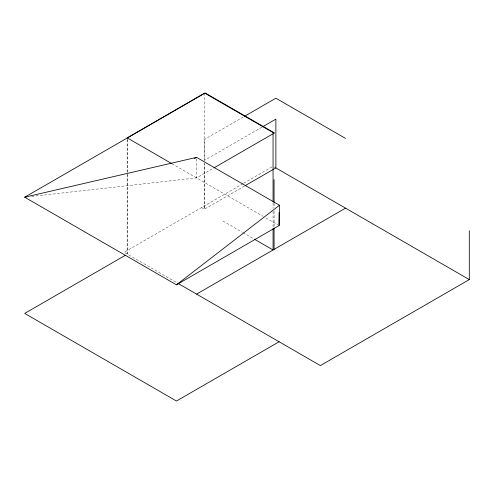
<?xml version="1.0" encoding="UTF-8"?>
<svg xmlns="http://www.w3.org/2000/svg" width="494" height="494" viewBox="0 0 494 494"><rect width="100%" height="100%" fill="white"/><g stroke="black" fill="none" stroke-linecap="round" stroke-linejoin="round"><path stroke-width="0.37" stroke-dasharray="2.47 1.85" d="M261.857 127.217L204.43 160.371L204.43 139.456L243.832 116.708M31.573 196.433L196.581 177.92L213.21 168.318M243.017 183.651L124.124 252.286L177.278 282.976M243.684 183.262L273.065 166.299M244.499 186.047L204.43 209.178L204.43 163.421M274.189 166.947L275.88 167.929M171.949 163.699L263.129 216.341M265.791 217.879L277.77 224.795M201.614 207.548L204.633 209.295L204.633 163.323M222.948 221.028L242.326 232.217M242.992 232.606L253.688 238.775M274.071 203.411L274.071 208.011M274.071 211.074L274.071 227.166M273.065 203.022L273.065 208.406M273.065 211.488L273.065 226.876M204.633 93.094L204.633 160.26M196.581 158.883L196.581 177.92M127.347 139.481L127.347 254.144M127.143 139.357L127.143 173.826M127.143 174.592L127.143 254.033"/><path stroke-width="0.74" d="M279.104 225.56L279.505 205.238L196.581 157.364L24.7 197.205L176.457 284.822L279.104 225.56L279.104 212.618M176.457 284.822L279.505 205.238M127.23 137.882L204.633 93.094L274.071 133.182L213.871 167.935M244.499 116.325L275.88 98.207L345.522 138.413M194.37 158.642L196.581 157.364M262.524 126.835L275.88 119.122L275.88 167.929L469.3 279.598L469.3 230.791M245.166 185.658L275.88 167.929M125.346 255.299L24.7 313.412L176.457 401.023L279.104 341.762M196.581 294.121L345.522 208.135M469.3 279.598L320.359 365.585L177.945 283.358M26.225 197.038L24.7 197.205L205.238 92.977L274.473 132.948M127.143 137.826L171.282 163.31M254.354 239.164L273.065 249.964L273.065 228.419M274.071 179.662L274.071 202.645M274.071 227.932L274.071 249.384M273.065 133.763L273.065 201.484"/></g></svg>
